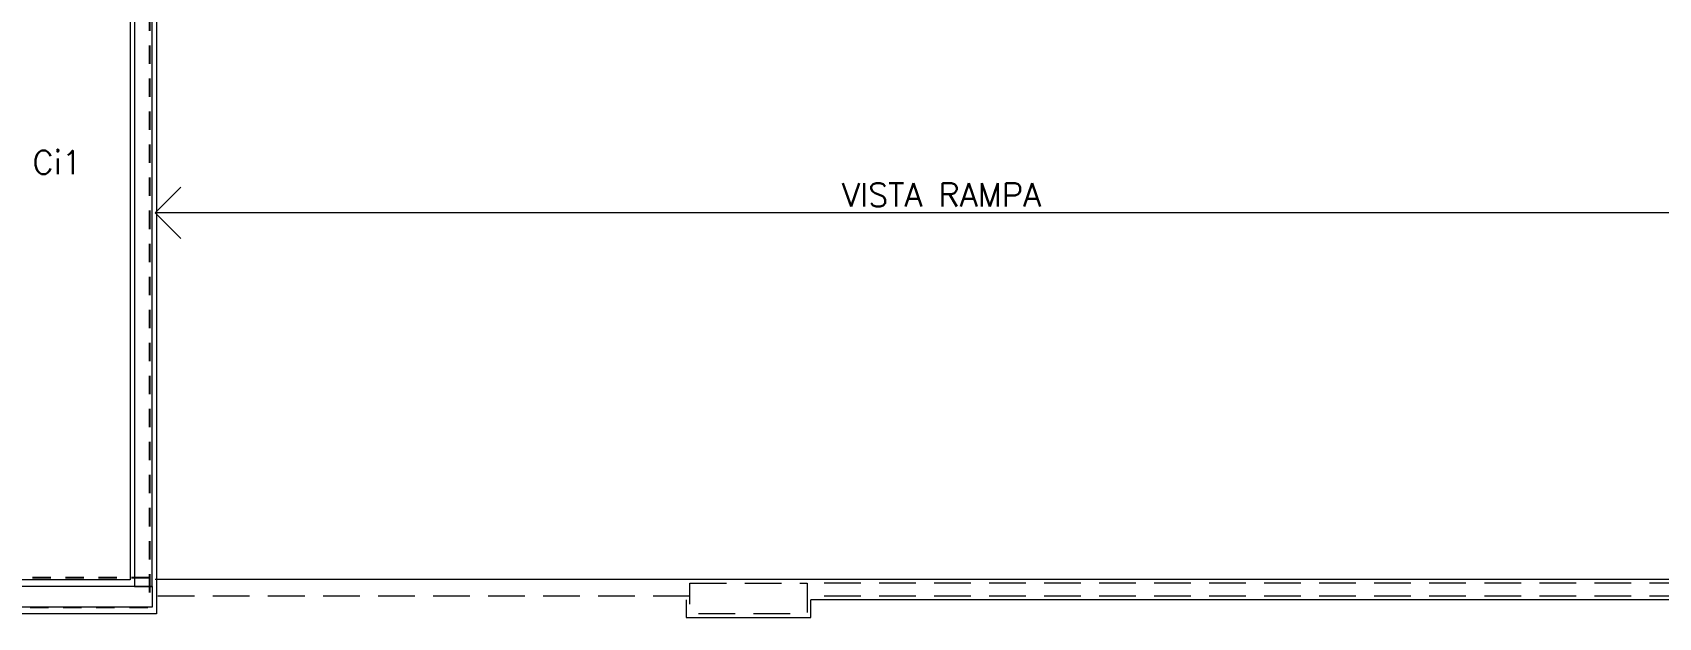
# Model space of a CAD drawing. Header units: millimetres. Extents: x 188.6 to 263.2, y 40.1 to 120.1.
# Drawn here: x 219.2 to 230.28, y 40.19 to 44.17 of the extents above; entities that cross this region are included whole.
import ezdxf

# ---------------------------------------------------------------- set-up
doc = ezdxf.new("R2010")
doc.units = ezdxf.units.MM
doc.set_wipeout_variables(frame=1)
for name, pattern in [('HIDDEN', [0.375, 0.25, -0.125]), ('HIDDEN2', [0.1875, 0.125, -0.0625]), ('Linha Tracejada 2_1', [300, 200, -100]), ('Wipeout_Contour', [1000, 0, -1000])]:
    doc.linetypes.add(name, pattern=pattern)
for name, color, linetype in [('ARQ', 8, 'Continuous'), ('ARQ-BASE', 8, 'Continuous'), ('ESTR-VIGAS', 11, 'HIDDEN2'), ('ESTRUTURA', 7, 'Continuous')]:
    doc.layers.add(name, color=color, linetype=linetype)
doc.styles.add('60-75', font='romans.shx', dxfattribs={"height": 0.12})

# ---------------------------------------------------------------- blocks, each defined once
blk = doc.blocks.new('ESTR-1TP-29.09.2016')
at = {"layer": 'ESTR-VIGAS'}
blk.add_line((16.677, 2.68), (16.677, 2.68), dxfattribs=at)
blk.add_line((16.677, 2.68), (16.677, 2.68), dxfattribs=at)
for points in [[(16.677, 2.68), (16.677, 7.785)], [(16.677, 2.78), (15.582, 2.78)], [(12.937, 2.58), (16.677, 2.58)]]:
    blk.add_lwpolyline(points, dxfattribs=at)
blk = doc.blocks.new('arq-3pav')
at = {"layer": 'ARQ', "color": 8, "linetype": 'Continuous', "lineweight": 0}
for p, q in [((15.025, 2.685), (15.2, 2.86)), ((27.91, 2.685), (15.025, 2.685)), ((15.025, 2.685), (15.2, 2.51)), ((33.405, 0.189), (15.025, 0.189)), ((27.685, 0.049), (19.495, 0.049)), ((15.035, -0.045), (11.275, -0.045))]:
    blk.add_line(p, q, dxfattribs=at)
at = {"layer": 'ARQ', "color": 8, "linetype": 'HIDDEN', "lineweight": 0}
for p, q in [((27.71, 0.164), (19.47, 0.164)), ((18.67, 0.074), (15.025, 0.074)), ((27.71, 0.074), (19.47, 0.074))]:
    blk.add_line(p, q, dxfattribs=at)
at = {"layer": 'ARQ', "color": 8, "linetype": 'Linha Tracejada 2_1', "lineweight": 0}
blk.add_line((15.005, 0), (11.275, 0), dxfattribs=at)
at = {"layer": 'ARQ', "color": 8, "linetype": 'HIDDEN', "lineweight": 0, "flags": 128}
blk.add_lwpolyline([(18.67, 0.164), (19.47, 0.164), (19.47, -0.045), (18.67, -0.045)], close=True, dxfattribs=at)
at = {"layer": 'ARQ', "color": 8, "linetype": 'Continuous', "lineweight": 0, "flags": 128}
blk.add_lwpolyline([(18.645, 0.049), (18.645, -0.07), (19.495, -0.07), (19.495, 0.049)], dxfattribs=at)
at = {"color": 8, "linetype": 'Wipeout_Contour', "lineweight": 0, "ltscale": 26827.939702}
blk.add_wipeout([(14.885, 5.31), (14.885, 0.14), (14.9, 0.14), (14.9, 5.295)], dxfattribs=at).dxf.layer = 'ARQ'
at = {"color": 8, "linetype": 'Wipeout_Contour', "lineweight": 0, "ltscale": 26761.540041}
blk.add_wipeout([(14.9, 5.295), (14.9, 0.14), (14.99, 0.14), (14.99, 5.205)], dxfattribs=at).dxf.layer = 'ARQ'
at = {"layer": 'ARQ', "color": 8, "linetype": 'Continuous', "lineweight": 0}
for p, q in [((14.855, 5.34), (14.855, 0.185)), ((14.855, 0.185), (11.275, 0.185))]:
    blk.add_line(p, q, dxfattribs=at)
at = {"layer": 'ARQ', "color": 8, "linetype": 'Linha Tracejada 2_1', "lineweight": 0, "flags": 128}
for points in [[(14.885, 5.31), (14.885, 0.14)], [(14.885, 0.14), (14.9, 0.14)]]:
    blk.add_lwpolyline(points, dxfattribs=at)
at = {"color": 8, "linetype": 'Wipeout_Contour', "lineweight": 0, "ltscale": 26695.974828}
blk.add_wipeout([(14.99, 5.205), (14.99, 0.14), (15.005, 0.14), (15.005, 5.19)], dxfattribs=at).dxf.layer = 'ARQ'
at = {"layer": 'ARQ', "color": 8, "linetype": 'Continuous', "lineweight": 0}
blk.add_line((15.035, 5.16), (15.035, -0.045), dxfattribs=at)
at = {"layer": 'ARQ', "color": 8, "linetype": 'Linha Tracejada 2_1', "lineweight": 0}
for q in [(11.275, 0.14), (15.005, 0)]:
    blk.add_line((15.005, 0.14), q, dxfattribs=at)
at = {"layer": 'ARQ', "color": 8, "linetype": 'Linha Tracejada 2_1', "lineweight": 0, "flags": 128}
for points in [[(15.005, 0.14), (15.005, 5.19)], [(14.9, 0.14), (14.99, 0.14)], [(14.99, 0.14), (15.005, 0.14)]]:
    blk.add_lwpolyline(points, dxfattribs=at)
at = {"layer": 'ESTRUTURA'}
blk.add_blockref('ESTR-1TP-29.09.2016', (-1.687, -2.58), dxfattribs=at)

msp = doc.modelspace()

# ---------------------------------------------------------------- block references
msp.add_blockref('arq-3pav', (205.008, 40.257))

# ---------------------------------------------------------------- next in the draw order: block references
at = {"layer": 'ESTRUTURA'}
msp.add_blockref('ESTR-1TP-29.09.2016', (203.321, 37.677), dxfattribs=at)

# ---------------------------------------------------------------- next in the draw order: texts
at = {"layer": 'ARQ-BASE', "color": 8, "style": '60-75'}
for s, p in [('LAJE EM Ci1', (218.204, 43.206)), ('VISTA RAMPA', (224.715, 42.985))]:
    msp.add_text(s, height=0.16, dxfattribs=at).set_placement(p)

doc.saveas('drawing.dxf')
